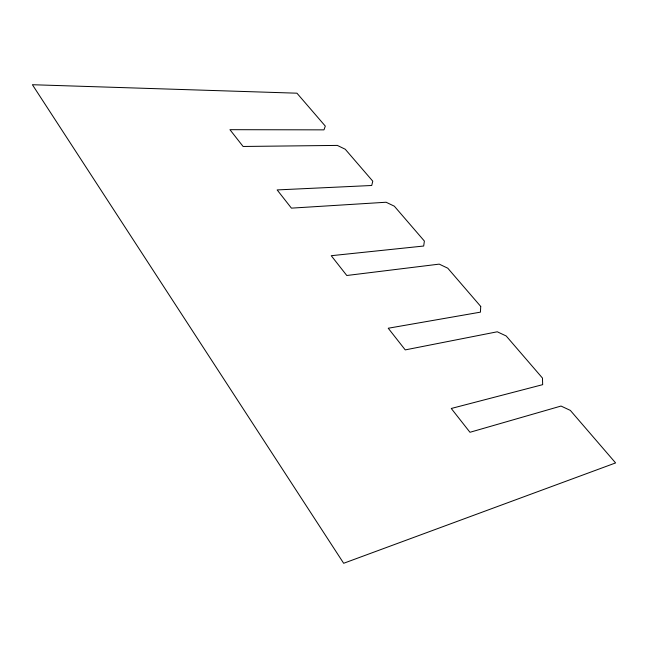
<?xml version="1.0" encoding="UTF-8"?>
<svg xmlns="http://www.w3.org/2000/svg" width="648" height="648" viewBox="0 0 648 648"><rect width="100%" height="100%" fill="white"/><g stroke="black" fill="none" stroke-linecap="round" stroke-linejoin="round"><path stroke-width="0.97" d="M480.727 306.431L480.427 312.15L388.233 328.236L405.243 349.896L497.283 331.784L506.201 335.988L542.465 378.068L542.668 384.661L451.267 408.475L469.97 432.281L561.022 406.053L570.329 410.395L615.6 462.923L343.667 563.282L32.4 84.718L296.938 93.191L325.304 126.101L323.984 129.859L229.935 129.681L243.097 146.472L337.325 145.411L345.246 149.243L372.77 181.173L371.725 185.49L277.142 189.921L291.422 208.138L386.103 202.241L394.324 206.186L424.383 241.064L423.679 246.029L331.241 255.701L346.793 275.497L439.214 264.125L447.776 268.199L480.727 306.431"/></g></svg>
